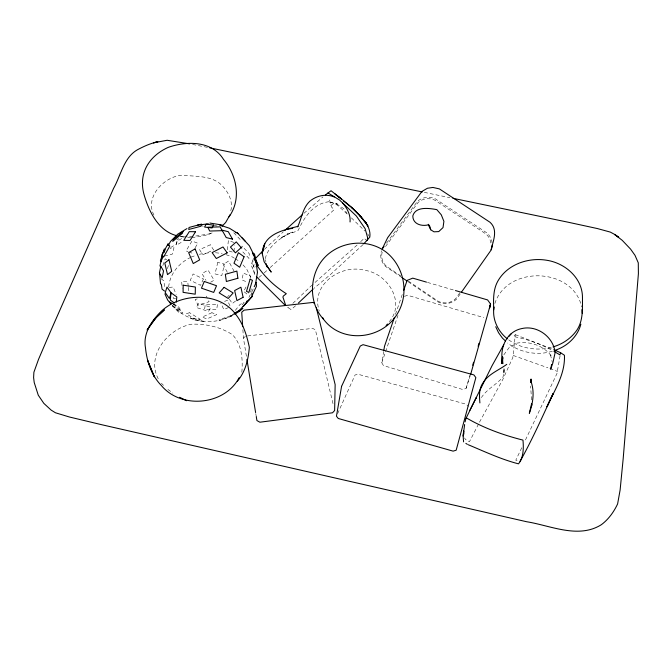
<?xml version="1.0" encoding="UTF-8"?>
<svg xmlns="http://www.w3.org/2000/svg" width="672" height="672" viewBox="0 0 672 672"><rect width="100%" height="100%" fill="white"/><g stroke="black" fill="none" stroke-linecap="round" stroke-linejoin="round"><path stroke-width="0.5" stroke-dasharray="3.36 2.52" d="M531.602 399.89L530.578 386.03M504.017 368.542L503.866 374.237L502.908 377.118C496.398 384.737 486.94 389.004 481.396 397.564M504.008 369.625L503.866 374.237L504.126 368.995M241.844 372.221C242.911 359.327 241.945 344.417 232.42 334.681C220.399 326.878 205.523 323.576 191.285 324.223C167.429 328.919 145.068 356.664 159.02 380.176M241.794 248.858L241.979 246.086L249.312 253.747L248.959 258.342L241.668 250.706M479.464 422.243L502.824 379.445L512.828 357.521L515.315 334.664L513.307 336.529C527.209 338.99 540.632 344.19 553.056 350.776M233.898 251.563L234.57 245.666M560.095 355.765L556.954 373.582L525.353 440.185M470.324 375.388L466.141 388.256L463.142 389.634L383.443 365.568L381.788 362.804L383.645 351.49M230.798 210.731C233.478 200.357 227.321 190.016 219.677 183.38C209.009 175.274 194.788 176.652 182.137 175.165C163.607 176.492 143.22 198.366 154.904 216.745M251.252 288.809L250.228 294.815L248.926 297.36M168.672 286.868C169.873 274.016 178.836 263.18 190.193 257.611M250.303 278.124L250.732 276.175L243.382 273.092L241.895 279.871L247.388 282.223M466.141 388.256L469.888 375.152M265.297 258.67C267.658 247.666 277.376 240.358 286.499 234.805L280.358 238.19L292.69 232.067L287.179 234.049L293.563 232.403L298.225 230.311C304.164 217.291 313.446 203.364 329.02 201.726L328.146 201.802L337.411 204.019L328.146 201.802M381.788 362.804L397.984 315.353M395.455 314.353L402.268 294.504M162.842 265.591L165.186 258.779L166.69 259.837M167.387 268.674L168.706 264.827M494.869 303.475C507.209 265.02 572.872 267.103 581.708 306.902M337.613 413.624L355.076 374.993L358.075 374.254L466.276 404.267L468.308 406.417M251.79 291.967L253.831 287.582M521.758 447.745L515.794 460.186L520.094 461.311M478.523 424.074L469.468 441.689L465.511 439.538L464.612 437.942M246.044 286.952L243.642 291.388L247.666 294.588L248.632 292.799M253.84 258.283L251.908 261.618L254.285 268.103L255.259 266.465M195.174 247.724L197.879 243.264L191.982 241.038L186.026 250.9L187.992 251.63M254.318 264.642L252.882 267.296L255.066 275.125L250.866 264.205L253.394 260.644M459.782 292.79L455.582 298.754A15.372 14.524 21.6 0 1 438.472 301.451L408.475 281.165M460.16 294.008L456.532 299.158A16.531 15.616 21.6 0 1 438.169 302.047L407.971 281.627M503.832 354.816L509.09 347.659L516.701 343.174C529.276 340.914 543.27 345.316 551.082 355.698L550.284 353.976L552.359 362.552M386.492 243.18L417.388 201.449A16.145 14.986 15.3 0 1 435.271 198.794L487.116 233.066A16.304 15.154 21.5 0 1 492.139 243.046M385.51 246.54L418.043 202.558A15.011 13.936 15.3 0 1 434.7 200.088L486.226 234.158A15.162 14.095 21.5 0 1 490.888 243.272M242.256 304.786L244.104 302.45L240.013 304.458L235.074 310.674M389.315 321.644C405.888 302.358 387.702 273.512 365.014 270.371C341.116 263.592 310.262 284.684 319.267 311.086M292.849 303.349L311.816 285.314M295.579 305.785L291.077 309.616L286.566 306.608M264.432 249.362L283.357 231.79M363.04 244.6L331.22 273.857L313.942 288.389M360.662 241.685L364.241 238.316L366.803 240.71M233.184 314.336L230.933 316.42L233.604 314.815M357.092 245.053L312.581 284.642M246.406 356.286L243.44 338.134L245.591 336.168M270.186 267.548L334.202 209.63L331.414 206.917L329.104 198.198M303.912 213.318L323.005 196.862M264.197 272.908L267.943 269.564M258.846 277.46L261.946 274.915M227.556 296.604L229.144 295.361M235.544 301.022L232.336 303.526L229.144 298.906M233.47 314.412C214.351 326.886 187.06 322.316 172.2 305.315M330.809 205.439L334.236 203.221L337.453 205.262L347.827 214.553M170.646 247.565L176.24 244.104L178.399 238.694L176.795 239.677M186.724 235.62L176.501 241.534L176.392 245.204L183.162 241.273M210.613 282.215L214.099 280.216L208.068 270.102L201.97 273.58L205.985 280.333M191.722 237.552C199.349 236.779 207.27 235.586 214.082 231.907M224.549 301.459L227.338 300.241L230.412 306.718M228.539 307.532L223.852 309.59L220.828 303.097M404.443 296.436L407.341 295.218L483.832 317.621M191.066 257.074L195.611 255.503M199.248 254.251L210.689 252.512M552.334 351.229C537.256 355.866 520.052 352.691 507.578 343.022M197.224 298.889L195.224 299.51L198.089 305.18L209.093 301.711L207.446 298.502M164.363 256.057L172.284 254.142L173.989 247.691L170.033 248.615M210.689 233.688L193.99 236.3M551.225 347.491C536.239 351.187 519.574 348.348 507.284 338.806M247.59 335.933L312.614 328.39L315.386 329.767L333.48 405.67M175.661 298.318L173.636 298.536L172.494 295.756M193.024 236.401L188.177 236.67M169.058 287.406L173.132 287.036L176.165 294.412M287.524 307.364L288.38 307.348M180.365 236.586L187.202 236.662M173.275 304.626L175.123 304.786L182.876 313.118L179.214 312.858L171.419 304.466M180.424 236.67L183.523 236.972M187.656 237.367L190.756 237.661M215.468 252.764L222.146 253.394M214.007 225.498L217.081 225.985M192.595 144.455L207.69 147.412M424.326 192.377L449.862 197.669M427.459 282.416L454.474 290.27M233.974 242.424L228.371 240.626L227.296 250.463L233.789 252.546M226.027 254.688L231.848 256.628L234.352 258.191M513.19 355.454L547.915 367.786M515.315 334.664L552.804 349.255M188.975 251.992L191.932 253.084M549.847 368.525L557.567 371.482M201.524 225.532L203.246 226.321M173.2 303.937L178.517 306.743L181.28 310.825L172.444 306.155M235.183 258.712L240.19 261.836M336.479 203.801L343.686 208.648L346.979 213.217M400.764 275.948L386.198 266.095A15.221 14.347 13.6 0 1 382.309 251.748M401.932 277.544L385.543 266.456A16.363 15.431 13.6 0 1 381.469 250.748M167.924 389.424L172.864 393.103M161.137 278.695L163.783 280.812L164.783 287.75M351.406 217.888L364.846 230.983M161.381 383.292L163.531 385.358M233.806 232.772L241.895 241.29M243.004 264.911L246.532 268.758L250.522 276.914M173.2 304.366L179.466 311.657M367.668 233.881L369.81 237.098M234.108 271.278L228.539 261.022L223.154 264.6L227.312 272.278M206.212 296.092L207.035 297.696M265.49 259.694L265.885 261.727M255.78 413.582L256.276 416.648M188.219 286.415L187.748 281.526L181.642 281.392L182.297 288.271M188.32 287.398L188.891 293.261M242.886 329.692L243.44 338.134M217.434 304.5L216.703 309.557L204.574 309.254L205.355 304.189L217.434 304.5M217.753 262.416L215.032 273.907L221.777 275.596L224.498 264.113L217.753 262.416M203.364 278.998L200.542 285.323L190.277 280.3L193.124 273.941L203.364 278.998M198.584 303.307L196.342 307.507L208.538 311.422L210.84 307.272L198.584 303.307M210.37 244.768L199.55 249.656L202.768 254.789L213.545 249.917L210.37 244.768M211.915 312.724L202.112 317.1L206.942 318.914L216.712 314.572L211.915 312.724M230.807 315.672L219.022 319.771L219.24 320.536L231.101 316.411L230.807 315.672M189.571 312.715L186.228 313.74L196.434 320.015L199.811 319.032L189.571 312.715M204.053 321.745L193.981 319.948L190.142 317.873L200.197 319.679L204.053 321.745"/><path stroke-width="1.01" d="M507.284 338.806C498.599 331.867 492.87 321.014 493.693 309.742C493.475 300.098 492.912 289.934 497.801 281.207C507.226 264.373 528.352 257.141 546.748 260.266C565.202 263.088 582.758 278.25 582.464 297.914C582.448 309.473 583.296 322.174 575.652 331.808C569.965 339.083 561.926 344.366 553.048 346.87M531.577 403.864L531.569 405.846L531.728 404.174M479.892 402.914C479.363 396.161 478.758 388.895 482.899 382.956C488.477 373.901 498.666 370.348 506.747 364.367M428.366 224.843L428.417 224.28L429.744 226.22L430.727 229.782L433.986 231.815L438.732 231.596L443.024 227.59L443.898 221.332L441.269 214.796L436.825 209.639C429.173 208.219 415.506 206.153 412.81 215.947C412.826 224.28 421.739 226.556 428.366 224.843L430.727 229.782M463.588 441.874L463.126 436.002L463.638 430.979M176.274 302.123L176.82 296.948L171.007 292.79L170.293 300.056L174.409 303.013M350.045 221.962C350.708 214.931 347.197 208.177 342.611 203.07M463.126 436.002L464.638 424.494M465.108 421.89L465.839 418.656L476.137 397.866L469.812 410.374M383.813 350.482L384.502 346.273L394.43 317.335M255.713 282.82L257.468 272.278L255.973 261.887M493.693 309.742L494.197 307.054M530.594 381.394L531.04 379.016L531.056 382.603M551.62 364.426L550.662 369.247L552.821 363.115L555.122 352.624C553.526 337.067 537.365 325.038 521.993 328.524C505.991 331.598 499.153 348.978 502.79 363.67L502.538 356.37L501.43 363.527L503.026 357.722M159.928 266.053L162.229 255.839M531.418 404.468L529.326 413.322C533.148 402.814 534.811 391.238 530.662 380.495L530.93 382.502M491.098 249.774C493.189 240.794 498.33 229.732 489.997 222.256L439.37 188.891L432.911 187.446L427.426 188.252L421.924 191.461L387.635 237.728L382.402 248.548M472.727 365.207L473.575 362.225M478.128 346.307L478.976 343.325M470.644 374.413L490.56 304.046L487.612 299.93L455.473 290.556M162.91 256.234L161.104 261.786L160.373 260.938L164.27 248.984L165.018 249.757L164.119 252.538M170.873 293.882L169.361 298.427L165.228 292.614L166.992 287.095L171.175 292.967M403.628 290.531L407.106 280.4L412.776 278.141L426.46 282.122M580.868 324.19C577.71 336.395 567.596 346.013 555.828 350.036M254.234 286.709L256.276 282.324L256.452 286.28L251.941 295.949L251.832 292.958M475.633 398.832L492.122 365.593L503.74 344.728M237.392 381.234C245.49 371.633 248.287 359.562 249.346 347.323C246.884 335.824 243.566 324.601 236.326 315.126C219.971 291.505 181.28 292.547 161.381 311.153C151.502 320.737 142.834 333.53 145.496 347.936C146.891 361.696 151.528 375.53 161.398 385.568C181.398 409.626 224.767 405.166 239.173 377.63M247.195 300.762L245.893 303.316L239.795 309.994M168.109 245.624L170.554 241.366L177.803 234.108L186.976 228.581M230.126 214.687L225.641 222.499L222.046 226.246M228.967 216.854C241.71 199.408 236.804 175.19 223.532 159.432C211.966 140.675 186.866 140.826 168.252 147.361C148.327 156.324 137.802 174.434 144.421 195.888C149.36 212.335 158.626 230.815 176.467 235.637M461.37 292.295L490.98 250.253A16.304 15.154 21.5 0 0 492.206 244.86M382.166 249.026L384.023 246.523M386.14 325.609L387.416 324.022M508.796 336.479L511.434 333.547M254.713 259.258L262.928 250.824M298.469 302.971L313.16 289.052M363.754 243.911L369.81 237.098C370.608 231.899 368.516 226.355 365.45 222.188L367.92 226.103C359.696 213.125 347.197 203.314 335.101 194.065L341.46 199.013L331.052 190.739L325.332 194.989M302.392 214.679L284.878 230.429M520.094 461.311C532.316 439.564 542.657 416.203 553.182 393.422L546.958 406.77C554.551 390.188 565.295 374.203 564.438 355.261L560.465 352.64L553.762 349.684M465.839 418.656L466.704 418.085C484.184 428.282 503.42 435.154 522.967 440.101C523.69 447.762 523.639 457.498 518.524 463.848C501.178 459.396 484.772 451.626 468.258 444.746M235.082 313.362L239.114 310.741M233.94 313.648L242.861 308.28L239.845 311.06L234.494 314.278M366.803 240.71L367.651 239.358L367.508 237.292L365.106 228.623L356.328 215.981L339.478 199.962L327.936 192.914M266.272 263.768L266.86 266.826L266.263 264.911L271.202 272.11L264.138 261.752L262.172 253.302C263.374 233.999 282.853 230.261 297.998 226.33L297.629 226.884C301.837 218.308 302.518 208.001 309.952 201.104C316.764 195.544 325.996 193.553 334.253 196.963M285.592 229.538L292.757 228.312M197.408 225.078L208.438 223.852M235.427 232.672L237.056 232.571L245.171 241.147M209.891 223.054L222.264 225.036M189.58 143.858L167.118 140.272L153.46 142.842L157.853 141.716C151.284 143.17 145.034 145.799 139.087 148.907C123.892 156.215 121.162 174.997 113.576 188.353L50.677 331.027L38.531 359.352L33.894 372.254L33.608 377.597L34.222 382.536L38.262 395.178L43.831 403.368L51.114 410.08L55.432 412.768L69.426 417.01L102.337 424.864L526.638 521.732C550.637 525.554 578.416 539.162 601.415 524.656C608.504 519.364 613.897 511.871 617.61 503.933L620.113 490.039L623.204 458.464L638.4 273.731L638.282 262.844L635.006 255.335L630.58 249.11L622.222 240.324L614.645 234.419L610.327 232.1L597.416 228.564L567.781 222.138L452.928 198.307M209.731 147.84L422.285 191.948M219.366 224.91L229.463 228.253L238.123 233.629M179.651 397.286L186.623 400.722M172.309 303.467L169.646 302.064L170.764 303.702M553.913 351.288L559.868 354.85L560.65 352.892M314.597 303.458L312.967 302.434L244.112 310.145L241.735 312.245L242.684 326.642M465.856 443.36L467.359 444.352M401.932 277.544L407.114 281.047M618.542 237.199L614.729 234.511L618.668 237.292M164.531 291.068L162.053 289.128L161.339 284.138M343.434 200.911L352.649 208.278L360.772 216.586L366.442 223.709L359.822 215.636L360.772 216.586L351.422 207.295L352.649 208.278M285.188 305.306L256.385 276.688M505.394 340.939L502.488 338.167L498.515 332.674L495.751 326.726M323.518 319.217C341.636 343.795 381.377 339.83 396.942 314.496C409.576 294.613 404.653 267.179 386.543 252.42C365.728 236.216 333.304 241.97 319.368 264.348C309.246 281.098 309.96 304.668 323.518 319.217L322.577 317.411M242.088 237.854L249.371 245.725L253.966 254.99M170.915 303.82L167.706 300.09L164.884 293.857M253.882 254.646L252.378 252.58L253.445 255.276M256.486 264.65C264.004 276.368 274.529 286.314 286.314 293.689L283.256 296.142L282.929 297.116L285.533 304.903M254.243 255.545L258.191 265.499L254.881 258.88M255.007 259.325L256.729 264.004M316.327 307.734L335.152 384.619L334.631 410.516L332.522 412.793L259.879 422.209L256.922 420.563L256.276 416.648M246.91 359.36L255.612 412.558M159.608 273.328L160.541 283.928M581.935 309.658L582.238 313.337M463.722 431.113L463.873 434.087M183.187 285.197L183.086 292.354L195.241 294.193L195.367 287.028L183.187 285.197M201.281 224.188L201.13 226.178L188.756 229.488L188.992 227.472L201.281 224.188M490.56 304.046L489.434 308.582L490.56 304.046M341.578 386.341L336.454 416.195L338.26 418.471L453.113 451.139L456.17 450.215L475.852 377.605L473.878 374.909L363.056 344.669L360.276 346.03L341.578 386.341M160.776 266.213L159.415 273.084L162.145 277.864L163.531 270.934L160.776 266.213M262.542 251.714L262.172 253.302L264.76 243.692L262.542 251.714M250.11 279.182L246.498 291.362L248.85 292.438L252.445 280.35L250.11 279.182M182.969 231.504L182.347 233.386L172.738 241.416L173.418 239.484L182.969 231.504M204.271 281.459L201.482 288.179L213.721 292.412L216.527 285.726L204.271 281.459M244.079 256.78L239.694 267.263L233.982 263.206L238.417 252.697L244.079 256.78M213.528 225.103L212.083 227.968L204.59 227.052L206.128 224.196L213.528 225.103M168.042 243.944L161.826 254.881L163.531 257.116L169.781 246.112L168.042 243.944M195.56 231.706L190.084 240.442L183.767 240.349L189.269 231.647L195.56 231.706M149.528 326.298L147.118 330.07L155.879 317.797L164.371 309.842L153.334 320.233L155.879 317.797L149.528 326.298M248.816 300.082L243.163 306.499L252.412 296.192L248.816 300.082M224.095 287.339L219.173 292.908L228.245 298.469L233.134 292.958L224.095 287.339M241.156 247.632L235.402 252.857L230.462 247.069L236.275 241.903L241.156 247.632M168.974 259.72L164.8 263.038L167.513 274.613L171.721 271.328L168.974 259.72M195.065 248.917L188.647 252.63L193.242 263.558L199.693 259.846L195.065 248.917M243.113 297.293L236.922 300.628L234.654 290.539L240.904 287.221L243.113 297.293M227.186 252.848L216.317 258.518L212.108 252.613L222.995 246.977L227.186 252.848M237.896 278.267L226.38 281.492L225.322 274.285L236.88 271.093L237.896 278.267M222.13 230.681L209.681 231.05L207.824 227.22L220.214 226.867L222.13 230.681M232.495 239.123L226.22 237.56L222.037 230.126L228.278 231.706L232.495 239.123M255.982 261.769L254.94 260.484L253.646 253.31L254.696 254.68L255.982 261.769M154.3 376.74L147.546 360.234L154.3 376.74"/></g></svg>
